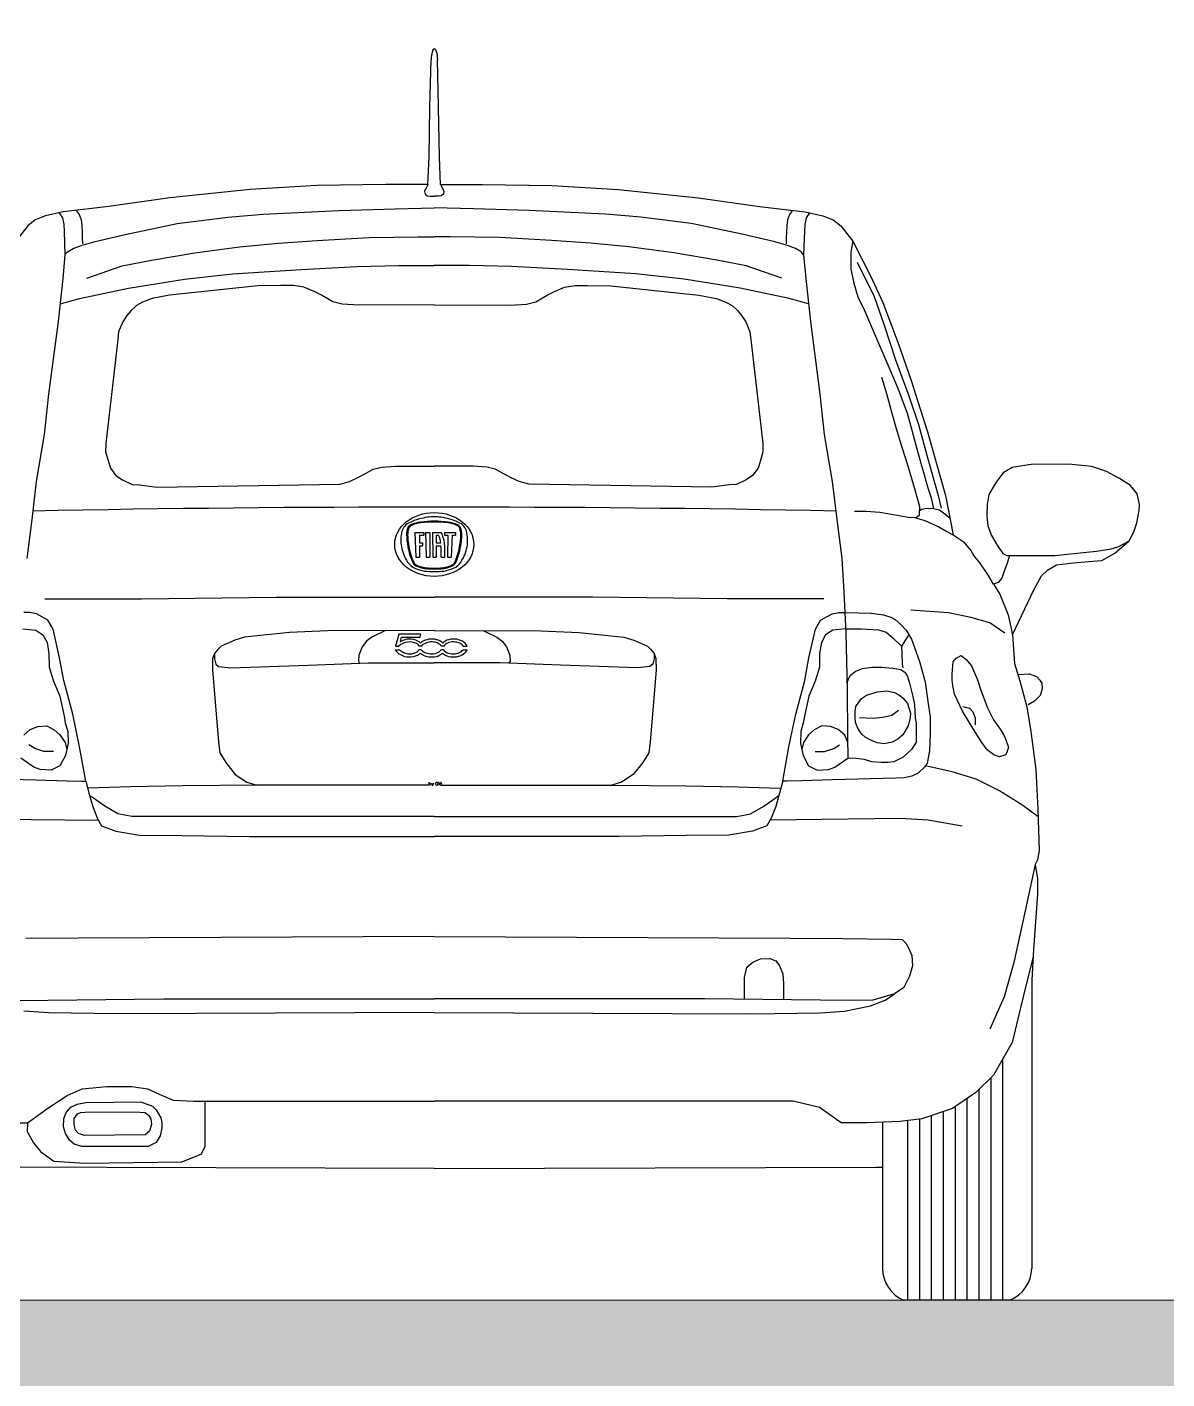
# Model space of a CAD drawing. Header units: metres. Extents: x -442 to 316, y -503 to 125.
# Drawn here: x 257.646 to 259.167, y -133.719 to -131.913 of the extents above; entities that cross this region are included whole.
import ezdxf

# ---------------------------------------------------------------- set-up
doc = ezdxf.new("R2010")
doc.units = ezdxf.units.M
doc.layers.add('SRAFA', color=251, linetype='Continuous')
doc.layers.add('ZDIVO', color=1, linetype='Continuous')

msp = doc.modelspace()

# ---------------------------------------------------------------- hatches: boundary and pattern name
at = {"layer": 'SRAFA', "linetype": 'Continuous', "lineweight": 0, "ltscale": 20}
msp.add_hatch(color=256, dxfattribs=at).paths.add_polyline_path([(254.051507, -131.607515), (253.751507, -131.601386), (253.751507, -132.138793), (252.851507, -132.138793), (252.851507, -131.954418), (252.571507, -131.954418), (252.571507, -131.770043), (252.291507, -131.770043), (252.291507, -131.585668), (252.011507, -131.585668), (252.011507, -131.565837), (251.792772, -131.561368), (252.973404, -132.338793), (252.973404, -133.613793), (250.891507, -133.613793), (249.691507, -133.613793), (249.691507, -131.518438), (249.591507, -131.516395), (249.591507, -133.613793), (249.591507, -134.063793), (248.341507, -134.063793), (248.341507, -133.613793), (248.341507, -131.490856), (248.191507, -131.487792), (248.191507, -133.613793), (244.471507, -133.613793), (244.471507, -131.41179), (244.171507, -131.405661), (244.171507, -133.613793), (244.171507, -134.513793), (244.671507, -134.513793), (244.671507, -133.913793), (247.891507, -133.913793), (247.891507, -134.513793), (248.341507, -134.513793), (248.341507, -134.363793), (249.591507, -134.363793), (249.591507, -134.513793), (250.041507, -134.513793), (250.041507, -133.913793), (253.651507, -133.913793), (253.651507, -134.513793), (254.151507, -134.513793), (254.151507, -133.913793), (259.641507, -133.913793), (259.641507, -134.513793), (260.141507, -134.513793), (260.141507, -133.613793), (260.141507, -131.729077), (260.001507, -131.729077), (259.751507, -131.72397), (259.751507, -133.613793), (257.562801, -133.613793, -0.0041783), (257.562089, -133.614091, 0.0041783), (257.562801, -133.613793), (253.123404, -133.613793), (253.123404, -132.338793), (254.051507, -132.338793)])

# ---------------------------------------------------------------- linework, layer by layer
for p, q in [((258.18345, -132.02023), (258.185094, -131.957226)), ((258.194951, -132.02023), (258.193307, -131.957226)), ((258.182211, -132.087353), (258.18345, -132.02023)), ((258.19619, -132.087353), (258.194951, -132.02023)), ((258.180771, -132.12365), (258.182211, -132.087353)), ((258.19763, -132.12365), (258.19619, -132.087353)), ((258.032224, -132.125134), (257.943528, -132.130356)), ((258.124697, -132.12365), (258.032224, -132.125134)), ((258.180771, -132.12365), (258.124697, -132.12365)), ((258.17856, -132.128497), (258.177165, -132.130429)), ((258.180169, -132.125169), (258.17856, -132.128497)), ((258.180771, -132.12365), (258.180169, -132.125169)), ((258.19763, -132.12365), (258.253704, -132.12365)), ((258.19763, -132.12365), (258.198232, -132.125169)), ((258.198232, -132.125169), (258.199841, -132.128497)), ((258.199841, -132.128497), (258.201236, -132.130429)), ((258.253704, -132.12365), (258.346177, -132.125134)), ((258.346177, -132.125134), (258.434873, -132.130356)), ((257.836322, -132.141748), (257.754888, -132.153152)), ((257.943528, -132.130356), (257.836322, -132.141748)), ((258.177165, -132.130429), (258.176253, -132.132897)), ((258.176253, -132.132897), (258.176843, -132.136653)), ((258.176843, -132.136653), (258.179901, -132.139067)), ((258.179901, -132.139067), (258.183549, -132.139496)), ((258.183549, -132.139496), (258.189201, -132.139496)), ((258.194852, -132.139496), (258.189201, -132.139496)), ((258.1985, -132.139067), (258.194852, -132.139496)), ((258.201558, -132.136653), (258.1985, -132.139067)), ((258.201236, -132.130429), (258.202148, -132.132897)), ((258.202148, -132.132897), (258.201558, -132.136653)), ((258.434873, -132.130356), (258.542079, -132.141748)), ((258.542079, -132.141748), (258.623513, -132.153152)), ((257.693922, -132.160278), (257.670414, -132.16556)), ((257.68841, -132.161516), (257.692807, -132.168111)), ((257.754888, -132.153152), (257.693922, -132.160278)), ((257.710945, -132.158288), (257.715002, -132.163689)), ((257.715002, -132.163689), (257.717795, -132.170812)), ((257.91352, -132.16744), (257.960723, -132.163311)), ((257.960723, -132.163311), (258.062317, -132.158441)), ((258.062317, -132.158441), (258.136932, -132.156107)), ((258.136932, -132.156107), (258.189201, -132.154991)), ((258.241469, -132.156107), (258.189201, -132.154991)), ((258.316084, -132.158441), (258.241469, -132.156107)), ((258.417678, -132.163311), (258.316084, -132.158441)), ((258.464881, -132.16744), (258.417678, -132.163311)), ((258.623513, -132.153152), (258.684479, -132.160278)), ((258.663399, -132.163689), (258.660606, -132.170812)), ((258.667456, -132.158288), (258.663399, -132.163689)), ((258.684479, -132.160278), (258.707987, -132.16556)), ((258.689991, -132.161516), (258.685595, -132.168111)), ((257.646505, -132.179165), (257.630632, -132.199466)), ((257.656551, -132.171043), (257.646505, -132.179165)), ((257.670414, -132.16556), (257.656551, -132.171043)), ((257.692807, -132.168111), (257.694509, -132.177328)), ((257.694509, -132.177328), (257.69511, -132.186143)), ((257.717795, -132.170812), (257.718773, -132.178494)), ((257.718773, -132.178494), (257.719052, -132.187294)), ((257.776372, -132.190684), (257.846042, -132.175693)), ((257.846042, -132.175693), (257.91352, -132.16744)), ((258.532359, -132.175693), (258.464881, -132.16744)), ((258.602029, -132.190684), (258.532359, -132.175693)), ((258.659628, -132.178494), (258.659349, -132.187294)), ((258.660606, -132.170812), (258.659628, -132.178494)), ((258.683892, -132.177328), (258.683291, -132.186143)), ((258.685595, -132.168111), (258.683892, -132.177328)), ((258.707987, -132.16556), (258.72185, -132.171043)), ((258.72185, -132.171043), (258.731896, -132.179165)), ((258.731896, -132.179165), (258.747769, -132.199466)), ((257.69511, -132.186143), (257.696107, -132.217896)), ((257.717795, -132.205033), (257.736508, -132.200001)), ((257.719052, -132.187294), (257.719309, -132.1954)), ((257.719309, -132.1954), (257.719471, -132.202937)), ((257.736508, -132.200001), (257.776372, -132.190684)), ((257.980846, -132.201938), (258.032795, -132.198388)), ((258.032795, -132.198388), (258.101735, -132.194523)), ((258.101735, -132.194523), (258.167875, -132.193809)), ((258.167875, -132.193809), (258.189201, -132.193809)), ((258.210526, -132.193809), (258.189201, -132.193809)), ((258.276666, -132.194523), (258.210526, -132.193809)), ((258.345606, -132.198388), (258.276666, -132.194523)), ((258.397555, -132.201938), (258.345606, -132.198388)), ((258.641893, -132.200001), (258.602029, -132.190684)), ((258.660606, -132.205033), (258.641893, -132.200001)), ((258.659092, -132.1954), (258.65893, -132.202937)), ((258.659349, -132.187294), (258.659092, -132.1954)), ((258.683291, -132.186143), (258.682294, -132.217896)), ((258.747769, -132.199466), (258.745181, -132.213953)), ((258.747769, -132.199466), (258.771347, -132.245654)), ((257.696107, -132.217896), (257.693236, -132.249483)), ((257.696107, -132.217896), (257.699641, -132.213697)), ((257.699641, -132.213697), (257.707182, -132.209086)), ((257.707182, -132.209086), (257.717795, -132.205033)), ((257.81182, -132.224725), (257.869562, -132.214912)), ((257.869562, -132.214912), (257.929403, -132.207199)), ((257.929403, -132.207199), (257.980846, -132.201938)), ((258.448998, -132.207199), (258.397555, -132.201938)), ((258.508839, -132.214912), (258.448998, -132.207199)), ((258.566581, -132.224725), (258.508839, -132.214912)), ((258.671219, -132.209086), (258.660606, -132.205033)), ((258.67876, -132.213697), (258.671219, -132.209086)), ((258.682294, -132.217896), (258.67876, -132.213697)), ((258.682294, -132.217896), (258.685165, -132.249483)), ((258.745181, -132.213953), (258.745452, -132.237033)), ((257.725332, -132.248994), (257.772674, -132.232536)), ((257.772674, -132.232536), (257.81182, -132.224725)), ((257.920051, -132.24315), (258.011396, -132.237462)), ((258.011396, -132.237462), (258.085891, -132.233393)), ((258.085891, -132.233393), (258.142033, -132.23183)), ((258.142033, -132.23183), (258.189201, -132.23183)), ((258.236368, -132.23183), (258.189201, -132.23183)), ((258.29251, -132.233393), (258.236368, -132.23183)), ((258.367005, -132.237462), (258.29251, -132.233393)), ((258.45835, -132.24315), (258.367005, -132.237462)), ((258.605727, -132.232536), (258.566581, -132.224725)), ((258.653069, -132.248994), (258.605727, -132.232536)), ((258.745452, -132.237033), (258.749253, -132.255498)), ((258.753618, -132.227704), (258.776417, -132.273318)), ((257.693236, -132.249483), (257.687085, -132.306914)), ((257.780916, -132.262176), (257.855563, -132.250232)), ((257.855563, -132.250232), (257.920051, -132.24315)), ((258.522838, -132.250232), (258.45835, -132.24315)), ((258.597485, -132.262176), (258.522838, -132.250232)), ((258.685165, -132.249483), (258.691316, -132.306914)), ((258.749253, -132.255498), (258.754411, -132.273962)), ((258.771347, -132.245654), (258.787823, -132.281381)), ((257.715545, -132.275886), (257.780916, -132.262176)), ((257.835877, -132.271439), (257.812557, -132.276175)), ((257.953709, -132.259034), (257.835877, -132.271439)), ((257.984501, -132.258478), (257.953709, -132.259034)), ((258.001271, -132.258474), (257.984501, -132.258478)), ((258.015292, -132.260671), (258.001271, -132.258474)), ((258.028764, -132.266443), (258.015292, -132.260671)), ((258.038661, -132.271666), (258.028764, -132.266443)), ((258.046909, -132.276614), (258.038661, -132.271666)), ((258.331492, -132.276614), (258.33974, -132.271666)), ((258.33974, -132.271666), (258.349637, -132.266443)), ((258.349637, -132.266443), (258.363109, -132.260671)), ((258.363109, -132.260671), (258.37713, -132.258474)), ((258.37713, -132.258474), (258.3939, -132.258478)), ((258.3939, -132.258478), (258.424692, -132.259034)), ((258.424692, -132.259034), (258.542524, -132.271439)), ((258.542524, -132.271439), (258.565844, -132.276175)), ((258.662856, -132.275886), (258.597485, -132.262176)), ((258.776417, -132.273318), (258.789113, -132.310286)), ((257.689627, -132.28318), (257.715545, -132.275886)), ((257.791513, -132.285256), (257.78437, -132.291823)), ((257.799815, -132.280813), (257.791513, -132.285256)), ((257.812557, -132.276175), (257.799815, -132.280813)), ((258.053782, -132.280462), (258.046909, -132.276614)), ((258.066154, -132.283485), (258.053782, -132.280462)), ((258.087873, -132.284855), (258.066154, -132.283485)), ((258.189201, -132.284388), (258.087873, -132.284855)), ((258.189201, -132.284388), (258.290528, -132.284855)), ((258.290528, -132.284855), (258.312247, -132.283485)), ((258.312247, -132.283485), (258.324619, -132.280462)), ((258.324619, -132.280462), (258.331492, -132.276614)), ((258.565844, -132.276175), (258.578586, -132.280813)), ((258.578586, -132.280813), (258.586888, -132.285256)), ((258.586888, -132.285256), (258.594031, -132.291823)), ((258.688774, -132.28318), (258.662856, -132.275886)), ((258.754411, -132.273962), (258.763369, -132.291885)), ((258.787823, -132.281381), (258.808338, -132.335471)), ((257.687085, -132.306914), (257.674346, -132.403932)), ((257.773365, -132.307081), (257.767766, -132.320407)), ((257.778964, -132.298583), (257.773365, -132.307081)), ((257.78437, -132.291823), (257.778964, -132.298583)), ((258.594031, -132.291823), (258.599437, -132.298583)), ((258.599437, -132.298583), (258.605036, -132.307081)), ((258.605036, -132.307081), (258.610635, -132.320407)), ((258.691316, -132.306914), (258.704055, -132.403932)), ((258.763369, -132.291885), (258.807938, -132.395741)), ((257.767766, -132.320407), (257.766608, -132.330642)), ((258.610635, -132.320407), (258.611793, -132.330642)), ((258.789113, -132.310286), (258.805124, -132.357917)), ((257.766608, -132.330642), (257.750621, -132.469757)), ((258.611793, -132.330642), (258.62778, -132.469757)), ((258.808338, -132.335471), (258.825215, -132.383986)), ((258.805124, -132.357917), (258.822608, -132.405932)), ((258.786224, -132.381134), (258.792877, -132.402914)), ((258.807938, -132.395741), (258.820624, -132.42893)), ((258.825215, -132.383986), (258.847545, -132.453945)), ((257.674346, -132.403932), (257.668601, -132.457837)), ((258.704055, -132.403932), (258.7098, -132.457837)), ((258.792877, -132.402914), (258.799906, -132.428961)), ((258.822608, -132.405932), (258.835708, -132.444411)), ((258.799906, -132.428961), (258.805578, -132.449802)), ((258.820624, -132.42893), (258.82688, -132.451663)), ((258.805578, -132.449802), (258.81337, -132.474475)), ((258.82688, -132.451663), (258.834774, -132.48164)), ((258.835708, -132.444411), (258.848184, -132.489961)), ((258.847545, -132.453945), (258.871689, -132.539228)), ((257.668601, -132.457837), (257.657827, -132.520491)), ((257.750621, -132.469757), (257.750377, -132.480969)), ((258.62778, -132.469757), (258.628024, -132.480969)), ((258.7098, -132.457837), (258.720574, -132.520491)), ((257.750377, -132.480969), (257.753789, -132.492424)), ((258.628024, -132.480969), (258.624612, -132.492424)), ((258.81337, -132.474475), (258.820834, -132.498304)), ((258.834774, -132.48164), (258.848236, -132.528923)), ((258.848184, -132.489961), (258.861671, -132.539203)), ((257.753789, -132.492424), (257.756957, -132.50266)), ((257.756957, -132.50266), (257.764267, -132.512408)), ((258.098248, -132.509134), (258.107751, -132.503947)), ((258.107751, -132.503947), (258.119198, -132.501136)), ((258.119198, -132.501136), (258.137341, -132.500052)), ((258.137341, -132.500052), (258.189201, -132.500052)), ((258.24106, -132.500052), (258.189201, -132.500052)), ((258.259203, -132.501136), (258.24106, -132.500052)), ((258.27065, -132.503947), (258.259203, -132.501136)), ((258.280153, -132.509134), (258.27065, -132.503947)), ((258.621445, -132.50266), (258.614134, -132.512408)), ((258.624612, -132.492424), (258.621445, -132.50266)), ((258.820834, -132.498304), (258.830376, -132.529966)), ((258.960468, -132.501901), (258.948701, -132.508652)), ((258.988672, -132.497084), (258.960468, -132.501901)), ((259.040357, -132.497636), (258.988672, -132.497084)), ((259.0669, -132.500572), (259.040357, -132.497636)), ((259.086466, -132.506992), (259.0669, -132.500572)), ((259.104042, -132.516336), (259.086466, -132.506992)), ((257.657827, -132.520491), (257.651876, -132.57119)), ((257.764267, -132.512408), (257.773039, -132.518256)), ((257.773039, -132.518256), (257.785711, -132.524591)), ((257.785711, -132.524591), (257.795702, -132.525076)), ((257.795702, -132.525076), (257.818851, -132.527996)), ((257.818851, -132.527996), (258.063042, -132.523831)), ((258.063042, -132.523831), (258.076001, -132.520372)), ((258.076001, -132.520372), (258.086368, -132.515617)), ((258.086368, -132.515617), (258.098248, -132.509134)), ((258.292033, -132.515617), (258.280153, -132.509134)), ((258.3024, -132.520372), (258.292033, -132.515617)), ((258.315359, -132.523831), (258.3024, -132.520372)), ((258.55955, -132.527996), (258.315359, -132.523831)), ((258.582699, -132.525076), (258.55955, -132.527996)), ((258.59269, -132.524591), (258.582699, -132.525076)), ((258.605362, -132.518256), (258.59269, -132.524591)), ((258.614134, -132.512408), (258.605362, -132.518256)), ((258.720574, -132.520491), (258.726525, -132.57119)), ((258.939074, -132.521347), (258.929715, -132.537825)), ((258.948701, -132.508652), (258.939074, -132.521347)), ((259.118512, -132.525978), (259.104042, -132.516336)), ((259.127604, -132.536786), (259.118512, -132.525978)), ((258.830376, -132.529966), (258.833098, -132.539343)), ((258.833098, -132.539343), (258.836727, -132.553863)), ((258.848236, -132.528923), (258.852567, -132.542401)), ((258.852567, -132.542401), (258.855695, -132.556842)), ((258.861671, -132.539203), (258.86589, -132.555842)), ((258.871689, -132.539228), (258.882004, -132.591637)), ((258.929715, -132.537825), (258.927308, -132.551332)), ((259.130459, -132.551024), (259.127604, -132.536786)), ((258.765629, -132.560591), (258.75035, -132.56032)), ((258.784124, -132.561667), (258.765629, -132.560591)), ((258.814478, -132.566967), (258.784124, -132.561667)), ((258.836727, -132.553863), (258.836425, -132.565963)), ((258.839477, -132.557888), (258.836576, -132.559913)), ((258.847065, -132.556454), (258.839477, -132.557888)), ((258.855695, -132.556842), (258.847065, -132.556454)), ((258.863471, -132.558919), (258.855695, -132.556842)), ((258.870751, -132.563843), (258.863471, -132.558919)), ((258.927308, -132.551332), (258.926773, -132.566731)), ((259.127069, -132.575638), (259.130247, -132.558944)), ((259.130247, -132.558944), (259.130459, -132.551024)), ((257.651876, -132.57119), (257.645245, -132.623227)), ((258.726525, -132.57119), (258.733156, -132.623227)), ((258.824951, -132.56875), (258.814478, -132.566967)), ((258.833119, -132.568332), (258.824951, -132.56875)), ((258.830421, -132.56847), (258.843924, -132.572685)), ((258.836425, -132.565963), (258.833119, -132.568332)), ((258.843924, -132.572685), (258.862561, -132.580845)), ((258.877674, -132.56964), (258.870751, -132.563843)), ((258.926773, -132.566731), (258.92811, -132.579428)), ((258.92811, -132.579428), (258.932924, -132.592397)), ((259.123043, -132.587623), (259.127069, -132.575638)), ((258.163362, -132.588335, -0.235341), (258.175391, -132.588335, -0.235341)), ((258.163362, -132.588335, -0.235341), (258.1646, -132.621469, -0.235341)), ((258.169485, -132.592213, -0.235341), (258.175391, -132.592213, -0.235341)), ((258.169485, -132.592213, -0.235341), (258.169485, -132.602471, -0.235341)), ((258.175391, -132.588335, -0.235341), (258.175391, -132.592213, -0.235341)), ((258.177489, -132.588335, -0.235341), (258.183247, -132.588335, -0.235341)), ((258.177489, -132.588335, -0.235341), (258.178167, -132.621469, -0.235341)), ((258.183247, -132.588335, -0.235341), (258.183247, -132.621469, -0.235341)), ((258.186686, -132.588364, -0.235341), (258.19843, -132.588335, -0.235341)), ((258.186686, -132.588364, -0.235341), (258.187148, -132.621469, -0.235341)), ((258.19175, -132.592213, -0.235341), (258.195054, -132.592213, -0.235341)), ((258.19175, -132.592213, -0.235341), (258.19175, -132.602471, -0.235341)), ((258.202836, -132.588335, -0.235341), (258.217424, -132.588335, -0.235341)), ((258.202836, -132.588335, -0.235341), (258.202836, -132.592213, -0.235341)), ((258.202836, -132.592213, -0.235341), (258.207316, -132.592213, -0.235341)), ((258.207316, -132.592213, -0.235341), (258.206735, -132.621469, -0.235341)), ((258.212945, -132.592213, -0.235341), (258.211871, -132.621469, -0.235341)), ((258.212945, -132.592213, -0.235341), (258.217424, -132.592213, -0.235341)), ((258.217424, -132.588335, -0.235341), (258.217424, -132.592213, -0.235341)), ((258.862561, -132.580845), (258.873562, -132.587061)), ((258.873562, -132.587061), (258.882004, -132.591637)), ((258.882004, -132.591637), (258.895372, -132.600685)), ((258.932924, -132.592397), (258.940679, -132.605636)), ((259.116899, -132.599822), (259.123043, -132.587623)), ((258.169485, -132.602471, -0.235341), (258.173651, -132.602471, -0.235341)), ((258.169485, -132.60635, -0.235341), (258.173651, -132.60635, -0.235341)), ((258.169485, -132.60635, -0.235341), (258.169485, -132.621469, -0.235341)), ((258.173651, -132.602471, -0.235341), (258.173651, -132.60635, -0.235341)), ((258.19175, -132.602471, -0.235341), (258.197933, -132.602471, -0.235341)), ((258.19175, -132.60635, -0.235341), (258.19817, -132.60635, -0.235341)), ((258.19175, -132.60635, -0.235341), (258.19175, -132.621469, -0.235341)), ((258.895372, -132.600685), (258.905351, -132.612402)), ((258.905351, -132.612402), (258.908857, -132.618941)), ((258.940679, -132.605636), (258.948176, -132.616655)), ((258.948176, -132.616655), (258.953434, -132.619312)), ((259.017658, -132.619136), (259.047142, -132.616107)), ((259.047142, -132.616107), (259.073057, -132.613266)), ((259.073057, -132.613266), (259.092775, -132.610425)), ((259.080435, -132.626099), (259.09774, -132.616202)), ((259.092775, -132.610425), (259.103103, -132.607012)), ((259.09774, -132.616202), (259.116899, -132.599822)), ((259.103103, -132.607012), (259.116899, -132.599822)), ((258.1646, -132.621469, -0.235341), (258.169485, -132.621469, -0.235341)), ((258.178167, -132.621469, -0.235341), (258.183247, -132.621469, -0.235341)), ((258.187148, -132.621469, -0.235341), (258.19175, -132.621469, -0.235341)), ((258.19843, -132.621469, -0.235341), (258.203275, -132.621469, -0.235341)), ((258.206735, -132.621469, -0.235341), (258.211871, -132.621469, -0.235341)), ((258.733156, -132.623227), (258.735748, -132.667878)), ((258.918001, -132.629387), (258.908857, -132.618941)), ((258.928019, -132.644726), (258.918001, -132.629387)), ((258.953935, -132.629411), (258.949607, -132.641349)), ((258.953434, -132.619312), (259.017658, -132.619136)), ((258.957012, -132.619302), (258.953935, -132.629411)), ((259.007832, -132.638738), (259.0199, -132.631731)), ((259.0199, -132.631731), (259.042528, -132.628992)), ((259.042528, -132.628992), (259.062441, -132.627472)), ((259.062441, -132.627472), (259.080435, -132.626099)), ((258.935626, -132.657657), (258.928019, -132.644726)), ((258.946778, -132.64942), (258.941951, -132.655472)), ((258.949607, -132.641349), (258.946778, -132.64942)), ((258.989428, -132.664947), (258.999987, -132.646357)), ((258.999987, -132.646357), (259.007832, -132.638738)), ((258.735748, -132.667878), (258.738695, -132.722914)), ((258.941951, -132.655472), (258.935626, -132.657657)), ((258.935626, -132.657657), (258.944135, -132.670739)), ((258.944135, -132.670739), (258.955206, -132.698658)), ((258.961191, -132.724974), (258.989428, -132.664947)), ((257.669202, -132.677034), (257.798347, -132.676937)), ((257.798347, -132.676937), (257.977681, -132.674867)), ((257.977681, -132.674867), (258.189201, -132.674867)), ((258.40072, -132.674867), (258.189201, -132.674867)), ((258.580054, -132.676937), (258.40072, -132.674867)), ((258.709199, -132.677034), (258.580054, -132.676937)), ((257.649288, -132.69554), (257.64118, -132.695396)), ((257.658156, -132.697361), (257.649288, -132.69554)), ((257.673438, -132.705473), (257.658156, -132.697361)), ((257.680454, -132.717753), (257.673438, -132.705473)), ((258.697947, -132.717753), (258.704963, -132.705473)), ((258.704963, -132.705473), (258.720245, -132.697361)), ((258.720245, -132.697361), (258.729113, -132.69554)), ((258.729113, -132.69554), (258.737221, -132.695396)), ((258.737221, -132.695396), (258.772437, -132.696213)), ((258.772437, -132.696213), (258.789052, -132.698391)), ((258.789052, -132.698391), (258.798524, -132.701499)), ((258.798524, -132.701499), (258.80458, -132.704918)), ((258.80458, -132.704918), (258.812189, -132.711443)), ((258.875844, -132.695603), (258.825176, -132.692156)), ((258.905328, -132.701908), (258.875844, -132.695603)), ((258.930805, -132.709357), (258.905328, -132.701908)), ((258.955206, -132.698658), (258.961191, -132.724974)), ((257.640006, -132.717311), (257.657311, -132.719072)), ((257.657311, -132.719072), (257.666828, -132.725211)), ((257.689006, -132.755911), (257.680454, -132.717753)), ((257.995989, -132.721945), (257.952838, -132.726513)), ((258.046876, -132.719638), (257.995989, -132.721945)), ((258.189201, -132.719226), (258.046876, -132.719638)), ((258.124, -132.719415), (258.105631, -132.728235)), ((258.14203, -132.724215), (258.1374, -132.740125)), ((258.171407, -132.724215), (258.14203, -132.724215)), ((258.170178, -132.72844), (258.171407, -132.724215)), ((258.189201, -132.719226), (258.331525, -132.719638)), ((258.254401, -132.719415), (258.27277, -132.728235)), ((258.331525, -132.719638), (258.382412, -132.721945)), ((258.382412, -132.721945), (258.425563, -132.726513)), ((258.689396, -132.755911), (258.697947, -132.717753)), ((258.72109, -132.719072), (258.711573, -132.725211)), ((258.738395, -132.717311), (258.72109, -132.719072)), ((258.738395, -132.717311), (258.759559, -132.717059)), ((258.738695, -132.722914), (258.740278, -132.797766)), ((258.759559, -132.717059), (258.782387, -132.718368)), ((258.782387, -132.718368), (258.792606, -132.72185)), ((258.792606, -132.72185), (258.801303, -132.729246)), ((258.812189, -132.711443), (258.819021, -132.719054)), ((258.822671, -132.724957), (258.818043, -132.732036)), ((258.819021, -132.719054), (258.82632, -132.73086)), ((258.950843, -132.722819), (258.930805, -132.709357)), ((258.961191, -132.724974), (258.963646, -132.763695)), ((257.666828, -132.725211), (257.672354, -132.73565)), ((257.672354, -132.73565), (257.67481, -132.750082)), ((257.904681, -132.740513), (257.90053, -132.744289)), ((257.922838, -132.732181), (257.904681, -132.740513)), ((257.936046, -132.728404), (257.922838, -132.732181)), ((257.952838, -132.726513), (257.936046, -132.728404)), ((258.092863, -132.741138), (258.088304, -132.752346)), ((258.098726, -132.733449), (258.092863, -132.741138)), ((258.105631, -132.728235), (258.098726, -132.733449)), ((258.1374, -132.740125), (258.141796, -132.740125)), ((258.143912, -132.733502), (258.145385, -132.72844)), ((258.145385, -132.72844), (258.170178, -132.72844)), ((258.172246, -132.740125), (258.168993, -132.740125)), ((258.201765, -132.740125), (258.198601, -132.740125)), ((258.227903, -132.740125), (258.23309, -132.740125)), ((258.27277, -132.728235), (258.279675, -132.733449)), ((258.279675, -132.733449), (258.285538, -132.741138)), ((258.285538, -132.741138), (258.290097, -132.752346)), ((258.425563, -132.726513), (258.442356, -132.728404)), ((258.442356, -132.728404), (258.455563, -132.732181)), ((258.455563, -132.732181), (258.47372, -132.740513)), ((258.47372, -132.740513), (258.477871, -132.744289)), ((258.706047, -132.73565), (258.703591, -132.750082)), ((258.711573, -132.725211), (258.706047, -132.73565)), ((258.801303, -132.729246), (258.812826, -132.740339)), ((258.818043, -132.732036), (258.812826, -132.740339)), ((258.812826, -132.740339), (258.813157, -132.750513)), ((258.82632, -132.73086), (258.836855, -132.76102)), ((257.67481, -132.750082), (257.675117, -132.768506)), ((257.694487, -132.786175), (257.689006, -132.755911)), ((257.89336, -132.756935), (257.893172, -132.772599)), ((257.895813, -132.75014), (257.89336, -132.756935)), ((257.895813, -132.75014), (257.895668, -132.757125)), ((257.895668, -132.757125), (257.897597, -132.764292)), ((257.90053, -132.744289), (257.895813, -132.75014)), ((258.088304, -132.752346), (258.087913, -132.760295)), ((258.087913, -132.760295), (258.089504, -132.762913)), ((258.137047, -132.745094), (258.142977, -132.745094)), ((258.171909, -132.745094), (258.168656, -132.745094)), ((258.201429, -132.745094), (258.198265, -132.745094)), ((258.227567, -132.745094), (258.232955, -132.745094)), ((258.290488, -132.760295), (258.288897, -132.762913)), ((258.290097, -132.752346), (258.290488, -132.760295)), ((258.477871, -132.744289), (258.482588, -132.75014)), ((258.482733, -132.757125), (258.480804, -132.764292)), ((258.482588, -132.75014), (258.485041, -132.756935)), ((258.482588, -132.75014), (258.482733, -132.757125)), ((258.485041, -132.756935), (258.485229, -132.772599)), ((258.683914, -132.786175), (258.689396, -132.755911)), ((258.703591, -132.750082), (258.703284, -132.768506)), ((258.813157, -132.750513), (258.813615, -132.76441)), ((258.836855, -132.76102), (258.844342, -132.788111)), ((258.88176, -132.76136), (258.886087, -132.756244)), ((258.886087, -132.756244), (258.892774, -132.752702)), ((258.892774, -132.752702), (258.899068, -132.758209)), ((258.899068, -132.758209), (258.906148, -132.76647)), ((257.675117, -132.768506), (257.68095, -132.787237)), ((257.893172, -132.772599), (257.901112, -132.868042)), ((257.897597, -132.764292), (257.901272, -132.767416)), ((257.901272, -132.767416), (257.917718, -132.769251)), ((257.917718, -132.769251), (258.020787, -132.765818)), ((258.020787, -132.765818), (258.101294, -132.762414)), ((258.101294, -132.762414), (258.172019, -132.762776)), ((258.172019, -132.762776), (258.189201, -132.762776)), ((258.206382, -132.762776), (258.189201, -132.762776)), ((258.277107, -132.762414), (258.206382, -132.762776)), ((258.357614, -132.765818), (258.277107, -132.762414)), ((258.460683, -132.769251), (258.357614, -132.765818)), ((258.477129, -132.767416), (258.460683, -132.769251)), ((258.480804, -132.764292), (258.477129, -132.767416)), ((258.485229, -132.772599), (258.477289, -132.868042)), ((258.703284, -132.768506), (258.697451, -132.787237)), ((258.744389, -132.779382), (258.751133, -132.773986)), ((258.751133, -132.773986), (258.760769, -132.770133)), ((258.760769, -132.770133), (258.773102, -132.768593)), ((258.773102, -132.768593), (258.786206, -132.768596)), ((258.786206, -132.768596), (258.801237, -132.769563)), ((258.801237, -132.769563), (258.812029, -132.7713)), ((258.812029, -132.7713), (258.817618, -132.775349)), ((258.813615, -132.76441), (258.814837, -132.76945)), ((258.817618, -132.775349), (258.821086, -132.780939)), ((258.88058, -132.777492), (258.88176, -132.76136)), ((258.88058, -132.785754), (258.88058, -132.777492)), ((258.906148, -132.76647), (258.914409, -132.785354)), ((258.963646, -132.763695), (258.971041, -132.78648)), ((258.968299, -132.778032), (258.983931, -132.777345)), ((258.983931, -132.777345), (258.993213, -132.780954)), ((257.68095, -132.787237), (257.689239, -132.806887)), ((257.706555, -132.831285), (257.694487, -132.786175)), ((258.671846, -132.831285), (258.683914, -132.786175)), ((258.697451, -132.787237), (258.689162, -132.806887)), ((258.740097, -132.789192), (258.744389, -132.779382)), ((258.821086, -132.780939), (258.823784, -132.789614)), ((258.823784, -132.789614), (258.826289, -132.800408)), ((258.844342, -132.788111), (258.848085, -132.8141)), ((258.88157, -132.792916), (258.88058, -132.785754)), ((258.883727, -132.804639), (258.88157, -132.792916)), ((258.914409, -132.785354), (258.918736, -132.799124)), ((258.971041, -132.78648), (258.980283, -132.821217)), ((258.993213, -132.780954), (258.997676, -132.785824)), ((258.997676, -132.785824), (259.000175, -132.789792)), ((259.000889, -132.797186), (258.997855, -132.806382)), ((259.000175, -132.789792), (259.000889, -132.797186)), ((257.689239, -132.806887), (257.695072, -132.833601)), ((258.689162, -132.806887), (258.683329, -132.833601)), ((258.740278, -132.797766), (258.7409, -132.86114)), ((258.752113, -132.820716), (258.758951, -132.810747)), ((258.758951, -132.810747), (258.766259, -132.80574)), ((258.766259, -132.80574), (258.780874, -132.801276)), ((258.780874, -132.801276), (258.793324, -132.800196)), ((258.793324, -132.800196), (258.803609, -132.802229)), ((258.803609, -132.802229), (258.809563, -132.805478)), ((258.809563, -132.805478), (258.815112, -132.809811)), ((258.815112, -132.809811), (258.821066, -132.817122)), ((258.826289, -132.800408), (258.828024, -132.807733)), ((258.828024, -132.807733), (258.830143, -132.818142)), ((258.848085, -132.8141), (258.851024, -132.834509)), ((258.894347, -132.827064), (258.883727, -132.804639)), ((258.918736, -132.799124), (258.927783, -132.822729)), ((258.990536, -132.813955), (258.981967, -132.818822)), ((258.997855, -132.806382), (258.990536, -132.813955)), ((257.715764, -132.874926), (257.706555, -132.831285)), ((258.662637, -132.874926), (258.671846, -132.831285)), ((258.751102, -132.82753), (258.752113, -132.820716)), ((258.751102, -132.83538), (258.751102, -132.82753)), ((258.788046, -132.835253), (258.800226, -132.832548)), ((258.800226, -132.832548), (258.809022, -132.825782)), ((258.821066, -132.817122), (258.825126, -132.829982)), ((258.825126, -132.829982), (258.824585, -132.835666)), ((258.830143, -132.818142), (258.831316, -132.836345)), ((258.909295, -132.852242), (258.894347, -132.827064)), ((258.894591, -132.820826), (258.903703, -132.82306)), ((258.903703, -132.82306), (258.908174, -132.828218)), ((258.908174, -132.828218), (258.911268, -132.835956)), ((258.927783, -132.822729), (258.93565, -132.838859)), ((258.980283, -132.821217), (258.985459, -132.854459)), ((257.649943, -132.851421), (257.660074, -132.847427)), ((257.660074, -132.847427), (257.672047, -132.84681)), ((257.672047, -132.84681), (257.681871, -132.852028)), ((257.695072, -132.833601), (257.696607, -132.842813)), ((257.696607, -132.842813), (257.699984, -132.854174)), ((258.681794, -132.842813), (258.678417, -132.854174)), ((258.683329, -132.833601), (258.681794, -132.842813)), ((258.706354, -132.84681), (258.69653, -132.852028)), ((258.718327, -132.847427), (258.706354, -132.84681)), ((258.728458, -132.851421), (258.718327, -132.847427)), ((258.751644, -132.842148), (258.751102, -132.83538)), ((258.753944, -132.848105), (258.751644, -132.842148)), ((258.756786, -132.853384), (258.753944, -132.848105)), ((258.756921, -132.835788), (258.77492, -132.836333)), ((258.77492, -132.836333), (258.788046, -132.835253)), ((258.822013, -132.84663), (258.814706, -132.858675)), ((258.824585, -132.835666), (258.822013, -132.84663)), ((258.831316, -132.836345), (258.832279, -132.843284)), ((258.832279, -132.843284), (258.832665, -132.850802)), ((258.832665, -132.850802), (258.832665, -132.860247)), ((258.851024, -132.834509), (258.851388, -132.857268)), ((258.911268, -132.835956), (258.911268, -132.845587)), ((258.93565, -132.838859), (258.944698, -132.851054)), ((258.944698, -132.851054), (258.949025, -132.858135)), ((257.641347, -132.859099), (257.649943, -132.851421)), ((257.681871, -132.852028), (257.689546, -132.858782)), ((257.689546, -132.858782), (257.6963, -132.868914)), ((257.6963, -132.868914), (257.698602, -132.878433)), ((257.699984, -132.854174), (257.700291, -132.870449)), ((257.901112, -132.868042), (257.902808, -132.882628)), ((258.477289, -132.868042), (258.475593, -132.882628)), ((258.678417, -132.854174), (258.67811, -132.870449)), ((258.682101, -132.868914), (258.679799, -132.878433)), ((258.688855, -132.858782), (258.682101, -132.868914)), ((258.69653, -132.852028), (258.688855, -132.858782)), ((258.737054, -132.859099), (258.728458, -132.851421)), ((258.7409, -132.868312), (258.737054, -132.859099)), ((258.7409, -132.86114), (258.741185, -132.890021)), ((258.760034, -132.857852), (258.756786, -132.853384)), ((258.764229, -132.861913), (258.760034, -132.857852)), ((258.772754, -132.866247), (258.764229, -132.861913)), ((258.780468, -132.869361), (258.772754, -132.866247)), ((258.78967, -132.870852), (258.780468, -132.869361)), ((258.800496, -132.868689), (258.78967, -132.870852)), ((258.807804, -132.86463), (258.800496, -132.868689)), ((258.814706, -132.858675), (258.807804, -132.86463)), ((258.832279, -132.868728), (258.826113, -132.878364)), ((258.832665, -132.860247), (258.832279, -132.868728)), ((258.851388, -132.857268), (258.850287, -132.880173)), ((258.920309, -132.869158), (258.909295, -132.852242)), ((258.92739, -132.878599), (258.920309, -132.869158)), ((258.949025, -132.858135), (258.951778, -132.864036)), ((258.951778, -132.864036), (258.955712, -132.875839)), ((258.985459, -132.854459), (258.992152, -132.904979)), ((257.655776, -132.877213), (257.648101, -132.872302)), ((257.668056, -132.881203), (257.655776, -132.877213)), ((257.68095, -132.8812), (257.668056, -132.881203)), ((257.696914, -132.886417), (257.689546, -132.89993)), ((257.700291, -132.870449), (257.696914, -132.886417)), ((257.724096, -132.920761), (257.715764, -132.874926)), ((257.902808, -132.882628), (257.910947, -132.895855)), ((258.475593, -132.882628), (258.467454, -132.895855)), ((258.654305, -132.920761), (258.662637, -132.874926)), ((258.67811, -132.870449), (258.681487, -132.886417)), ((258.681487, -132.886417), (258.688855, -132.89993)), ((258.697451, -132.8812), (258.710345, -132.881203)), ((258.710345, -132.881203), (258.722625, -132.877213)), ((258.722625, -132.877213), (258.7303, -132.872302)), ((258.826113, -132.878364), (258.814936, -132.888577)), ((258.850287, -132.880173), (258.847286, -132.896533)), ((258.936044, -132.885286), (258.92739, -132.878599)), ((258.943911, -132.888039), (258.936044, -132.885286)), ((258.952172, -132.885283), (258.943911, -132.888039)), ((258.955712, -132.875839), (258.952172, -132.885283)), ((257.654548, -132.901779), (257.637216, -132.890021)), ((257.663144, -132.904848), (257.654548, -132.901779)), ((257.67788, -132.906074), (257.663144, -132.904848)), ((257.689546, -132.89993), (257.67788, -132.906074)), ((257.910947, -132.895855), (257.923495, -132.911795)), ((258.467454, -132.895855), (258.454906, -132.911795)), ((258.688855, -132.89993), (258.700521, -132.906074)), ((258.700521, -132.906074), (258.715257, -132.904848)), ((258.715257, -132.904848), (258.723853, -132.901779)), ((258.723853, -132.901779), (258.741185, -132.890021)), ((258.751894, -132.890381), (258.741185, -132.890021)), ((258.763483, -132.891844), (258.751894, -132.890381)), ((258.773503, -132.89493), (258.763483, -132.891844)), ((258.786222, -132.895896), (258.773503, -132.89493)), ((258.795087, -132.895898), (258.786222, -132.895896)), ((258.802795, -132.894936), (258.795087, -132.895898)), ((258.814936, -132.888577), (258.802795, -132.894936)), ((258.844137, -132.901529), (258.835336, -132.909956)), ((258.847286, -132.896533), (258.844137, -132.901529)), ((258.880751, -132.907993), (258.846916, -132.900712)), ((258.992152, -132.904979), (258.995008, -132.958485)), ((257.573143, -132.916683), (257.65744, -132.91902)), ((257.65744, -132.91902), (257.6991, -132.920108)), ((257.6991, -132.920108), (257.718176, -132.920762)), ((257.718176, -132.920762), (257.724096, -132.920761)), ((257.724096, -132.920761), (257.729013, -132.939639)), ((257.923495, -132.911795), (257.939094, -132.921968)), ((257.939094, -132.921968), (257.95232, -132.926035)), ((258.182443, -132.926035), (258.182443, -132.922006)), ((258.185856, -132.923171), (258.18707, -132.92584)), ((258.188213, -132.923182), (258.186459, -132.92726)), ((258.195457, -132.923178), (258.195457, -132.926062)), ((258.197473, -132.921868), (258.19795, -132.921862)), ((258.197473, -132.921868), (258.198009, -132.92255)), ((258.19795, -132.921862), (258.198272, -132.922535)), ((258.198272, -132.922535), (258.198009, -132.92255)), ((258.439307, -132.921968), (258.426081, -132.926035)), ((258.454906, -132.911795), (258.439307, -132.921968)), ((258.654305, -132.920761), (258.649388, -132.939639)), ((258.660225, -132.920762), (258.654305, -132.920761)), ((258.679301, -132.920108), (258.660225, -132.920762)), ((258.720961, -132.91902), (258.679301, -132.920108)), ((258.805258, -132.916683), (258.720961, -132.91902)), ((258.81666, -132.916034), (258.805258, -132.916683)), ((258.826758, -132.913972), (258.81666, -132.916034)), ((258.835336, -132.909956), (258.826758, -132.913972)), ((258.912688, -132.917805), (258.880751, -132.907993)), ((258.943677, -132.933626), (258.912688, -132.917805)), ((257.783407, -132.928048), (257.727799, -132.929863)), ((257.729013, -132.939639), (257.733293, -132.954456)), ((257.734307, -132.943438), (257.729013, -132.939639)), ((257.853142, -132.92683), (257.783407, -132.928048)), ((257.95232, -132.926035), (257.853142, -132.92683)), ((258.182443, -132.926035), (257.95232, -132.926035)), ((258.192926, -132.924399), (258.194572, -132.924399)), ((258.197874, -132.926095), (258.426081, -132.926035)), ((258.426081, -132.926035), (258.525259, -132.92683)), ((258.525259, -132.92683), (258.594994, -132.928048)), ((258.594994, -132.928048), (258.650602, -132.929863)), ((258.644094, -132.943438), (258.649388, -132.939639)), ((258.649388, -132.939639), (258.645108, -132.954456)), ((258.974982, -132.952925), (258.943677, -132.933626)), ((257.733293, -132.954456), (257.739288, -132.969946)), ((257.749273, -132.953913), (257.734307, -132.943438)), ((257.766932, -132.964089), (257.749273, -132.953913)), ((258.611469, -132.964089), (258.629128, -132.953913)), ((258.629128, -132.953913), (258.644094, -132.943438)), ((258.645108, -132.954456), (258.639113, -132.969946)), ((258.995294, -132.968398), (258.974982, -132.952925)), ((258.995008, -132.958485), (258.996586, -133.013205)), ((257.567327, -132.970682), (257.740993, -132.972918)), ((257.739288, -132.969946), (257.745117, -132.980106)), ((257.78549, -132.967677), (257.766932, -132.964089)), ((258.189201, -132.967712), (257.78549, -132.967677)), ((258.189201, -132.967712), (258.592911, -132.967677)), ((258.592911, -132.967677), (258.611469, -132.964089)), ((258.639113, -132.969946), (258.633284, -132.980106)), ((258.811074, -132.970682), (258.637408, -132.972918)), ((258.848377, -132.972929), (258.811074, -132.970682)), ((258.893775, -132.980582), (258.848377, -132.972929)), ((257.745117, -132.980106), (257.764237, -132.987399)), ((257.764237, -132.987399), (257.795778, -132.992934)), ((257.795778, -132.992934), (257.852467, -132.993349)), ((257.852467, -132.993349), (257.942402, -132.994609)), ((257.942402, -132.994609), (258.189201, -132.994609)), ((258.435999, -132.994609), (258.189201, -132.994609)), ((258.525934, -132.993349), (258.435999, -132.994609)), ((258.582623, -132.992934), (258.525934, -132.993349)), ((258.614164, -132.987399), (258.582623, -132.992934)), ((258.633284, -132.980106), (258.614164, -132.987399)), ((258.996586, -133.013205), (258.994249, -133.025532)), ((258.994249, -133.025532), (258.991394, -133.032088)), ((258.991394, -133.032088), (258.977925, -133.093864)), ((258.991394, -133.032088), (258.994249, -133.050973)), ((258.994249, -133.050973), (258.994249, -133.071431)), ((258.994249, -133.071431), (258.989051, -133.145274)), ((258.977925, -133.093864), (258.963068, -133.162813)), ((257.714308, -133.130101), (257.644107, -133.130581)), ((258.189201, -133.128112), (257.714308, -133.130101)), ((258.189201, -133.128112), (258.664093, -133.130101)), ((258.664093, -133.130101), (258.734294, -133.130581)), ((258.734294, -133.130581), (258.79937, -133.131822)), ((258.79937, -133.131822), (258.813757, -133.132096)), ((258.813757, -133.132096), (258.818896, -133.137146)), ((258.818896, -133.137146), (258.822599, -133.14391)), ((258.614583, -133.16248), (258.624493, -133.157738)), ((258.624493, -133.157738), (258.636988, -133.157304)), ((258.636988, -133.157304), (258.645175, -133.16075)), ((258.822599, -133.14391), (258.826624, -133.153412)), ((258.826624, -133.153412), (258.82759, -133.167261)), ((258.988501, -133.154957), (258.975502, -133.208848)), ((258.989051, -133.145274), (258.986714, -133.186452)), ((258.60338, -133.182738), (258.606396, -133.168947)), ((258.606396, -133.168947), (258.614583, -133.16248)), ((258.645175, -133.16075), (258.649483, -133.166352)), ((258.649483, -133.166352), (258.654654, -133.177987)), ((258.82759, -133.167261), (258.823404, -133.180949)), ((258.963068, -133.162813), (258.949994, -133.20858)), ((258.603372, -133.211989), (258.60338, -133.182738)), ((258.654654, -133.177987), (258.655515, -133.190916)), ((258.655515, -133.190916), (258.655303, -133.212501)), ((258.823404, -133.180949), (258.815998, -133.196084)), ((258.986714, -133.186452), (258.986714, -133.571259)), ((257.634728, -133.213373), (257.828149, -133.211465)), ((257.828149, -133.211465), (258.189201, -133.211465)), ((258.550252, -133.211465), (258.189201, -133.211465)), ((258.743673, -133.213373), (258.550252, -133.211465)), ((258.80344, -133.204617), (258.774746, -133.212896)), ((258.791246, -133.212905), (258.80344, -133.204617)), ((258.815998, -133.196084), (258.80344, -133.204617)), ((258.949994, -133.20858), (258.930977, -133.251969)), ((258.975502, -133.208848), (258.960645, -133.269475)), ((257.674182, -133.230179), (257.641466, -133.227746)), ((257.765584, -133.231275), (257.674182, -133.230179)), ((258.189201, -133.22954), (257.765584, -133.231275)), ((258.189201, -133.22954), (258.612817, -133.231275)), ((258.612817, -133.231275), (258.704219, -133.230179)), ((258.704219, -133.230179), (258.736935, -133.227746)), ((258.736935, -133.227746), (258.771535, -133.220828)), ((258.774746, -133.212896), (258.743673, -133.213373)), ((258.771535, -133.220828), (258.791246, -133.212905)), ((258.960645, -133.269475), (258.935686, -133.313456)), ((258.948389, -133.613793), (258.948389, -133.291071)), ((258.935686, -133.313456), (258.912126, -133.336322)), ((258.932514, -133.613793), (258.932514, -133.316535)), ((257.699172, -133.340356), (257.719371, -133.331545)), ((257.719371, -133.331545), (257.752, -133.32843)), ((257.752, -133.32843), (257.785664, -133.328423)), ((257.785664, -133.328423), (257.80638, -133.331527)), ((257.80638, -133.331527), (257.821918, -133.338776)), ((257.821918, -133.338776), (257.840563, -133.346543)), ((258.912126, -133.336322), (258.880827, -133.357604)), ((258.916639, -133.613793), (258.916639, -133.331942)), ((257.645996, -133.3768), (257.67483, -133.35642)), ((257.67483, -133.35642), (257.699172, -133.340356)), ((257.697809, -133.36312), (257.703921, -133.356099)), ((257.703921, -133.356099), (257.712523, -133.352022)), ((257.712523, -133.352022), (257.724068, -133.349982)), ((257.724068, -133.349982), (257.797415, -133.349061)), ((257.797415, -133.349061), (257.813261, -133.354718)), ((257.813261, -133.354718), (257.817789, -133.359472)), ((257.840563, -133.346543), (257.868012, -133.348091)), ((257.868012, -133.348091), (257.944145, -133.348075)), ((257.88329, -133.408751), (257.883277, -133.348088)), ((257.944145, -133.348075), (258.189201, -133.348075)), ((258.434256, -133.348075), (258.189201, -133.348075)), ((258.668386, -133.347928), (258.434256, -133.348075)), ((258.703571, -133.35642), (258.668386, -133.347928)), ((258.732405, -133.3768), (258.703571, -133.35642)), ((258.884889, -133.613793), (258.884889, -133.354842)), ((258.900764, -133.613793), (258.900764, -133.344048)), ((257.694413, -133.382141), (257.694639, -133.371046)), ((257.694639, -133.371046), (257.697809, -133.36312)), ((257.708448, -133.379647), (257.708675, -133.371043)), ((257.708675, -133.371043), (257.712976, -133.364928)), ((257.712976, -133.364928), (257.717277, -133.363116)), ((257.717277, -133.363116), (257.728596, -133.362434)), ((257.728596, -133.362434), (257.79603, -133.362551)), ((257.79603, -133.362551), (257.803383, -133.363169)), ((257.803383, -133.363169), (257.807828, -133.366494)), ((257.807828, -133.366494), (257.810997, -133.371474)), ((257.810997, -133.371474), (257.811676, -133.37872)), ((257.817789, -133.359472), (257.824354, -133.370113)), ((257.824354, -133.370113), (257.825486, -133.377132)), ((258.839929, -133.371788), (258.811134, -133.375121)), ((258.821389, -133.613793), (258.821389, -133.373934)), ((258.837264, -133.613793), (258.837264, -133.372096)), ((258.880827, -133.357604), (258.839929, -133.371788)), ((258.853139, -133.613793), (258.853139, -133.367206)), ((258.869014, -133.613793), (258.869014, -133.361701)), ((257.611707, -133.3771), (257.645996, -133.3768)), ((257.645996, -133.3768), (257.645933, -133.388628)), ((257.645933, -133.388628), (257.654106, -133.403443)), ((257.696903, -133.391197), (257.694413, -133.382141)), ((257.702563, -133.400706), (257.696903, -133.391197)), ((257.710486, -133.386666), (257.708448, -133.379647)), ((257.714108, -133.390967), (257.710486, -133.386666)), ((257.722257, -133.393909), (257.714108, -133.390967)), ((257.803074, -133.39276), (257.722257, -133.393909)), ((257.809186, -133.388004), (257.803074, -133.39276)), ((257.811676, -133.37872), (257.809186, -133.388004)), ((257.825486, -133.383925), (257.823222, -133.394115)), ((257.825486, -133.377132), (257.825486, -133.383925)), ((258.766694, -133.3771), (258.732405, -133.3768)), ((258.811134, -133.375121), (258.766694, -133.3771)), ((258.787609, -133.376169), (258.787609, -133.571259)), ((257.654106, -133.403443), (257.664067, -133.415703)), ((257.708448, -133.40546), (257.702563, -133.400706)), ((257.718635, -133.408628), (257.708448, -133.40546)), ((257.807375, -133.408383), (257.718635, -133.408628)), ((257.817789, -133.4034), (257.807375, -133.408383)), ((257.823222, -133.394115), (257.817789, -133.4034)), ((257.878182, -133.418715), (257.88329, -133.408751)), ((257.664067, -133.415703), (257.681179, -133.427962)), ((257.681179, -133.427962), (257.723065, -133.430763)), ((257.723065, -133.430763), (257.852299, -133.428948)), ((257.852299, -133.428948), (257.878182, -133.418715)), ((258.189201, -133.437922), (257.59975, -133.436106)), ((258.189201, -133.437922), (258.778651, -133.436106)), ((258.778651, -133.436106), (258.787609, -133.435957)), ((258.957571, -133.613793), (258.8156, -133.613793))]:
    msp.add_line(p, q)
for centre, radius in [((258.183789, -132.924609), 0.001346), ((258.195457, -132.922244), 0.0000699)]:
    msp.add_circle(centre, radius)
for centre, radius, start, end in [((258.189201, -160.183245), 27.628624, 88.8884028, 91.1115972), ((258.192617, -132.924123), 0.001975, 36.000008, 351.963257), ((258.197874, -132.924693), 0.001402, 281.430519, 270), ((258.833812, -133.571331), 0.046203, 179.910271, 247.74291), ((258.940513, -133.570854), 0.046203, 291.665901, 359.49854)]:
    msp.add_arc(centre, radius, start, end)
for centre, major_axis, ratio, start_param, end_param in [((258.189201, -131.957226), (0, 0.014718), 0.27899252, 0, 1.57079633), ((258.189204, -132.604477, -0.235341), (0.052755, 0), 0.808, 3.14159265, 9.42477796), ((258.167808, -132.590673, -0.235341), (-0.022311, 0), 0.808, -1.05744723, -0.22397645), ((258.161788, -132.584052, -0.235341), (-0.008102, 0), 0.808, -1.07784927, -0.25455207), ((258.161788, -132.584052, -0.235341), (0.006726, 0), 0.808, 2.06296155, 2.89279929), ((258.191084, -132.622401, -0.235341), (0.067955, 0), 0.808, 1.72974965, 2.09874541), ((258.177979, -132.607835, -0.235341), (-0.041696, 0), 0.808, -1.40266043, -1.06984133), ((258.177979, -132.607835, -0.235341), (0.04032, 0), 0.808, 1.73889858, 2.0718942), ((258.188084, -132.65497, -0.235341), (-0.100899, 0), 0.808, 4.70129246, 4.88251637), ((258.188084, -132.65497, -0.235341), (-0.099523, 0), 0.808, 4.70129246, 4.88253027), ((258.189155, -132.615711, -0.235341), (-0.059478, 0), 0.808, 4.71157651, 4.86135399), ((258.189221, -132.615711, -0.235341), (0.059478, 0), 0.808, 1.42183132, 1.57160879), ((258.190293, -132.65497, -0.235341), (0.100899, 0), 0.808, 1.40066894, 1.58189285), ((258.190293, -132.65497, -0.235341), (0.099523, 0), 0.808, 1.40065503, 1.58189285), ((258.187293, -132.622401, -0.235341), (-0.067955, 0), 0.808, 4.1844399, 4.55343566), ((258.200398, -132.607835, -0.235341), (-0.04032, 0), 0.808, 4.21129111, 4.54428673), ((258.200398, -132.607835, -0.235341), (0.041696, 0), 0.808, 1.06984133, 1.40266043), ((258.216589, -132.584052, -0.235341), (-0.006726, 0), 0.808, 3.39038602, 4.22022376), ((258.216589, -132.584052, -0.235341), (0.008102, 0), 0.808, 0.25455207, 1.07784927), ((258.210569, -132.590673, -0.235341), (0.022311, 0), 0.808, 0.22397645, 1.05744723), ((258.222804, -132.598817, -0.235341), (0.078209, 0), 0.808, 2.9481512, 3.28529348), ((258.18734, -132.591135, -0.235341), (0.035098, 0), 0.808, 2.82862592, 3.14913179), ((258.279366, -132.590216, -0.235341), (0.127131, 0), 0.808, 3.15261987, 3.31098158), ((258.18734, -132.591135, -0.235341), (-0.033722, 0), 0.808, -0.31420247, 0.00746843), ((258.279366, -132.590216, -0.235341), (-0.125755, 0), 0.808, 0.01104642, 0.1696241), ((258.142421, -132.607249, -0.235341), (-0.055825, 0), 0.808, 3.24771659, 3.48144018), ((258.142421, -132.607249, -0.235341), (-0.060703, 0), 0.808, 3.23916042, 3.53748133), ((258.099011, -132.590216, -0.235341), (0.125755, 0), 0.808, -0.1696241, -0.01104642), ((258.191037, -132.591135, -0.235341), (0.033722, 0), 0.808, -0.00746843, 0.31420247), ((258.099011, -132.590216, -0.235341), (-0.127131, 0), 0.808, 2.97220373, 3.13056544), ((258.191037, -132.591135, -0.235341), (-0.035098, 0), 0.808, 3.13405352, 3.45455939), ((258.155573, -132.598817, -0.235341), (-0.078209, 0), 0.808, 2.99789183, 3.33503411), ((258.224513, -132.598007, -0.235341), (0.080047, 0), 0.808, 3.29463174, 3.62505545), ((258.268105, -132.59582, -0.235341), (0.114968, 0), 0.808, 3.26801554, 3.51170017), ((258.268105, -132.59582, -0.235341), (-0.113592, 0), 0.808, 0.12616268, 0.37036978), ((257.791771, -132.618469, -0.235341), (-0.406676, 0), 0.808, 3.13246099, 3.17848224), ((257.84568, -132.617361, -0.235341), (-0.357632, 0), 0.808, 3.12737474, 3.19314396), ((258.110272, -132.59582, -0.235341), (0.113592, 0), 0.808, -0.37036978, -0.12616268), ((258.110272, -132.59582, -0.235341), (-0.114968, 0), 0.808, 2.77148513, 3.01516977), ((258.153864, -132.598007, -0.235341), (-0.080047, 0), 0.808, 2.65812985, 2.98855356), ((258.176647, -132.618133, -0.235341), (0.026089, 0), 0.808, 3.63256701, 4.18140631), ((258.16689, -132.627774, -0.235341), (-0.006339, 0), 0.8, 0.33224042, 0.81521926), ((258.16689, -132.627774, -0.235341), (-0.004956, 0), 0.8, 0.32681811, 0.80931415), ((258.178774, -132.616395, -0.235341), (0.024725, 0), 0.808, 3.99627424, 4.44162714), ((258.178774, -132.616395, -0.235341), (0.023349, 0), 0.808, 3.99764531, 4.44093046), ((258.188595, -132.582961, -0.235341), (-0.065867, 0), 0.808, 1.32414499, 1.57985039), ((258.189782, -132.582961, -0.235341), (0.065867, 0), 0.808, 4.70333492, 4.95904031), ((258.199603, -132.616395, -0.235341), (-0.023349, 0), 0.808, 1.84225485, 2.28554), ((258.199603, -132.616395, -0.235341), (-0.024725, 0), 0.808, 1.84155817, 2.28691107), ((258.211487, -132.627774, -0.235341), (0.004956, 0), 0.8, -0.80931415, -0.32681811), ((258.201729, -132.618133, -0.235341), (-0.026089, 0), 0.808, 2.101779, 2.6506183), ((258.211487, -132.627774, -0.235341), (0.006339, 0), 0.8, -0.81521926, -0.33224042), ((258.185739, -132.602551, -0.235341), (0.047362, 0), 0.808, 4.222082, 4.50994298), ((258.188595, -132.582961, -0.235341), (-0.067243, 0), 0.808, 1.32389349, 1.57985039), ((258.191307, -132.542295, -0.235341), (0.121906, 0), 0.808, 4.58828012, 4.69513477), ((258.189782, -132.582961, -0.235341), (0.067243, 0), 0.808, 4.70333492, 4.95929181), ((258.18707, -132.542295, -0.235341), (-0.121906, 0), 0.808, 1.58805054, 1.69490518), ((258.192638, -132.602551, -0.235341), (-0.047362, 0), 0.808, 1.77324232, 2.0611033), ((258.156132, -132.763695), (0, 0.029056), 0.84375, -0.39860277, 0.62457395), ((258.144225, -132.73363), (-0.00024, 0.00024), 1, 0.39736655, 2.72870895), ((258.156294, -132.764553), (-0.000032, 0.033714), 0.84442853, -0.39960133, 0.43187498), ((258.162891, -132.74501), (0, 0.008727), 0.84375, -0.97667432, -0.38363777), ((258.161543, -132.749319), (0, 0.017261), 0.84375, -0.70327751, -0.40944823), ((258.180381, -132.749319), (0, 0.017261), 0.84375, 0.40944823, 0.70327751), ((258.179623, -132.74787), (0, 0.011681), 0.84375, 0.38259857, 0.84586327), ((258.186003, -132.766864), (0, 0.036019), 0.84375, -0.30241383, 0.38522797), ((258.185897, -132.764876), (0, 0.030238), 0.84375, -0.27631709, 0.40077102), ((258.188307, -132.751753), (0, 0.016855), 0.84375, -0.80939447, -0.32569616), ((258.189188, -132.752592), (0, 0.021281), 0.84375, -0.6880579, -0.33281272), ((258.211993, -132.752592), (0, 0.021281), 0.84375, 0.33281272, 0.68805789), ((258.211191, -132.750421), (0, 0.015193), 0.84375, 0.3507576, 0.82613019), ((258.215067, -132.765874), (0, 0.035035), 0.84375, -0.40735362, 0.30724147), ((258.214701, -132.764361), (0, 0.029726), 0.84375, -0.35513784, 0.32102597), ((258.220032, -132.748057), (0, 0.012245), 0.84375, -0.86613406, -0.3343292), ((258.22147, -132.748604), (0, 0.016172), 0.84375, -1.01890207, -0.39954977), ((258.153077, -132.729691), (0, 0.024458), 0.84375, 2.25203906, 2.68636231), ((258.156296, -132.725648), (0, 0.025046), 0.84375, 2.45970643, 3.58230385), ((258.155958, -132.721066), (0, 0.033714), 0.84375, 2.70788069, 3.54040643), ((258.162555, -132.740209), (0, 0.008727), 0.84375, 3.52523043, 4.11826697), ((258.161207, -132.7363), (0, 0.017261), 0.84375, 3.55104089, 3.84487017), ((258.180044, -132.7363), (0, 0.017261), 0.84375, 2.43831514, 2.73214442), ((258.179287, -132.737349), (0, 0.011681), 0.84375, 2.29572939, 2.75899408), ((258.185667, -132.718755), (0, 0.036019), 0.84375, 2.75636468, 3.44400649), ((258.185561, -132.720343), (0, 0.030238), 0.84375, 2.74082163, 3.41790975), ((258.187971, -132.733465), (0, 0.016855), 0.84375, 3.46728882, 3.95098713), ((258.188852, -132.733026), (0, 0.021281), 0.84375, 3.47440538, 3.82965055), ((258.211657, -132.733026), (0, 0.021281), 0.84375, 2.45353476, 2.80877993), ((258.210855, -132.734797), (0, 0.015193), 0.84375, 2.31546246, 2.79083505), ((258.214731, -132.719745), (0, 0.035035), 0.84375, 2.83435119, 3.54894627), ((258.214365, -132.720857), (0, 0.029726), 0.84375, 2.82056669, 3.49673049), ((258.219696, -132.737162), (0, 0.012245), 0.84375, 3.47592185, 4.00772671), ((258.221134, -132.737015), (0, 0.016172), 0.84375, 3.54114243, 4.1892853)]:
    msp.add_ellipse(centre, major_axis=major_axis, ratio=ratio, start_param=start_param, end_param=end_param)
at = {"extrusion": (0, 0, -1)}
msp.add_ellipse((258.189201, -131.957226), major_axis=(0, 0.014718), ratio=0.27899252, start_param=0, end_param=1.57079633, dxfattribs=at)
at = {"layer": 'ZDIVO', "linetype": 'Continuous', "lineweight": 0}
msp.add_line((253.123404, -133.613793), (259.751507, -133.613793), dxfattribs=at)

doc.saveas('drawing.dxf')
